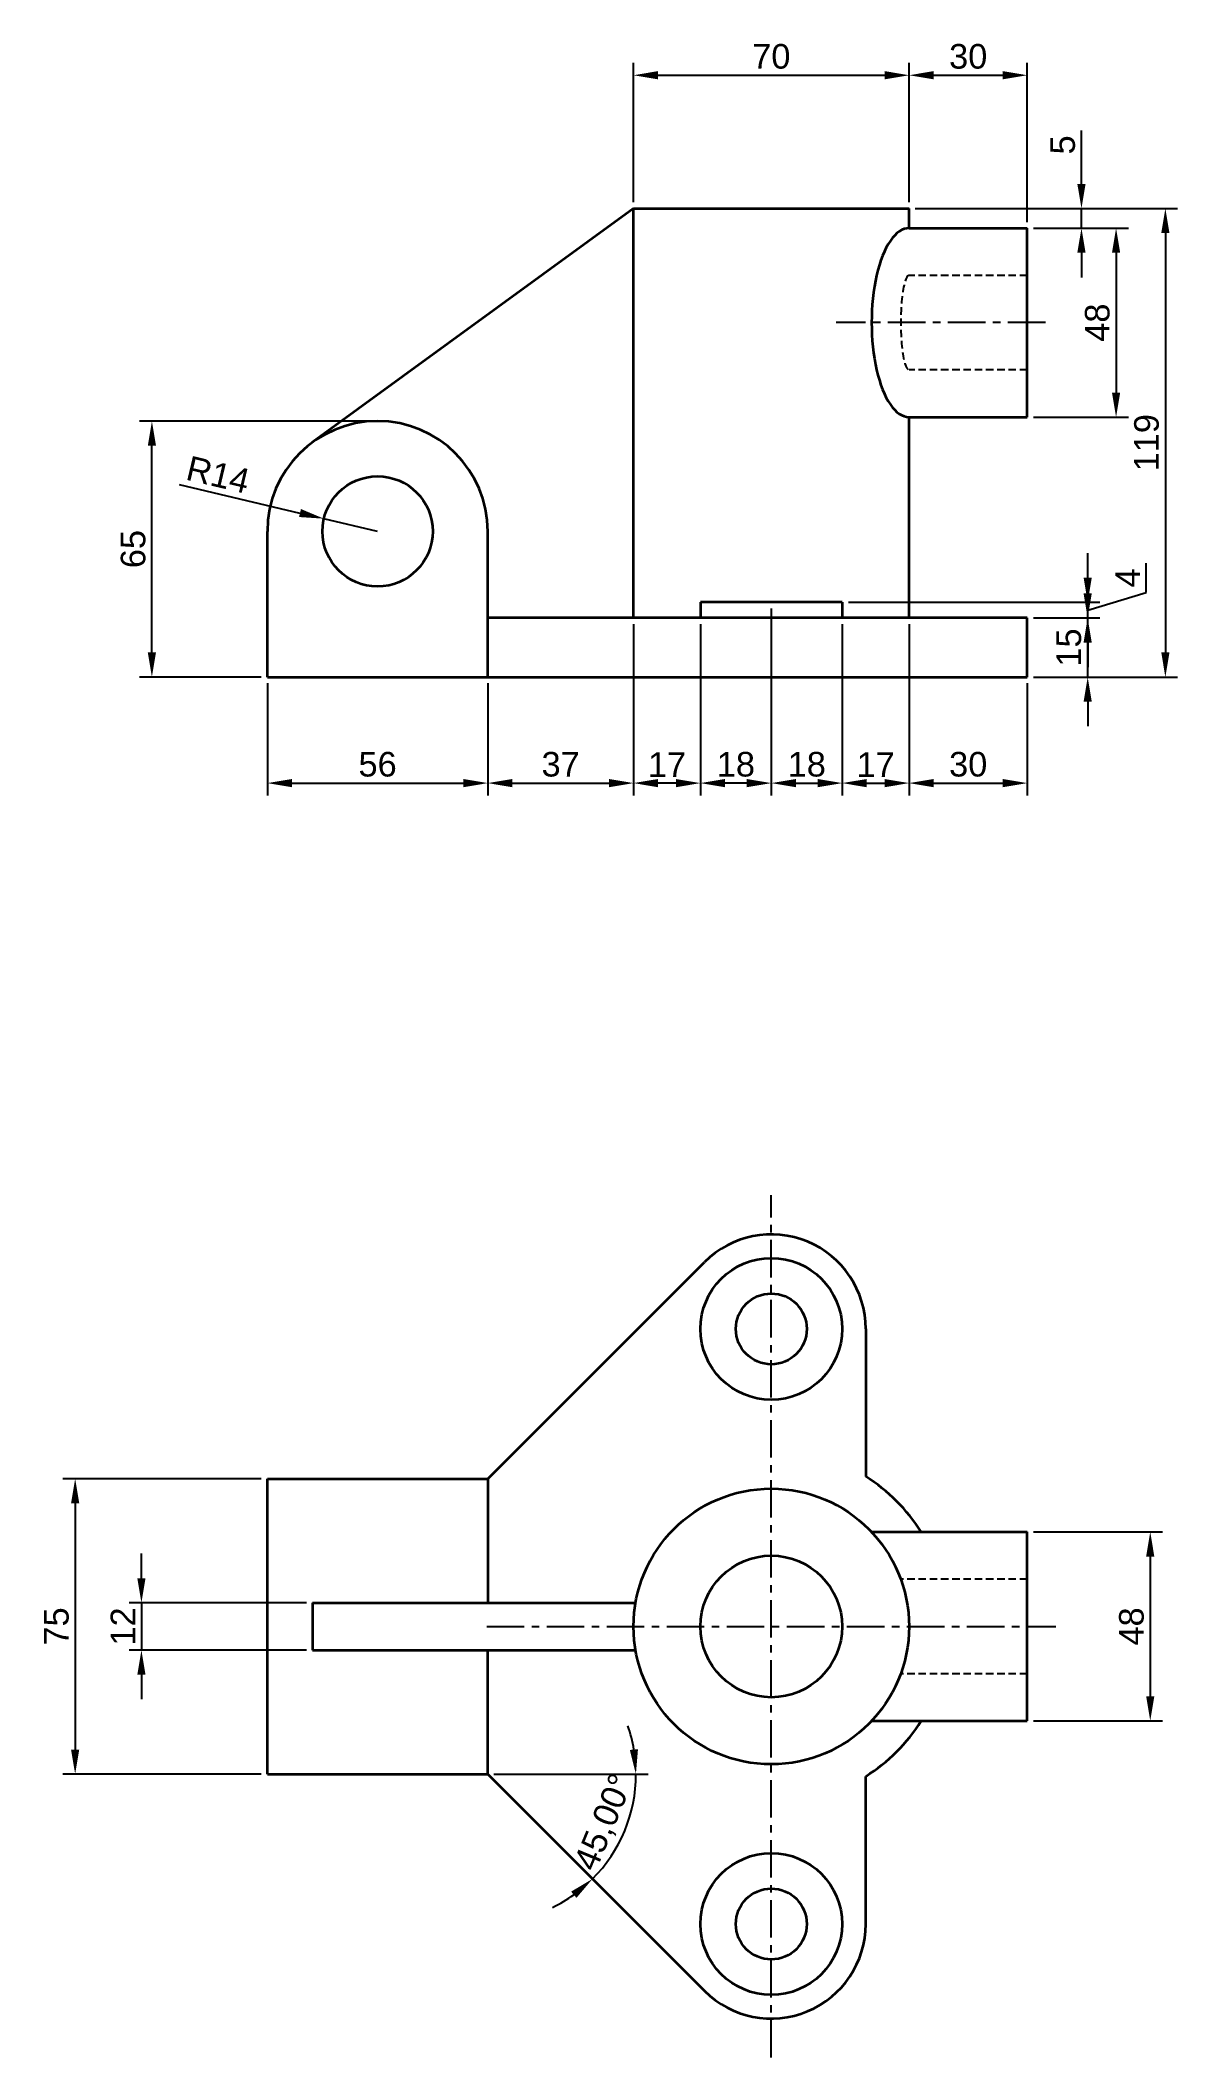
# Model space of a CAD drawing. Header units: millimetres. Extents: x 2884 to 3173, y 973 to 1485.
import ezdxf

# ---------------------------------------------------------------- set-up
doc = ezdxf.new("R2010")
doc.units = ezdxf.units.MM
doc.header["$LTSCALE"] = 0.3
doc.linetypes.add('AXES', pattern=[50.8, 31.75, -6.35, 6.35, -6.35])
doc.linetypes.add('CACHE', pattern=[9.525, 6.35, -3.175])
for name, color, linetype in [('AXES', 3, 'AXES'), ('CACHE', 7, 'CACHE'), ('COTES', 140, 'Continuous')]:
    doc.layers.add(name, color=color, linetype=linetype)
doc.layers.add('FORT', color=1, linetype='Continuous', lineweight=35)
doc.styles.get("Standard").update_dxf_attribs({"font": 'arial.ttf'})
doc.dimstyles.new('SIMPLE', dxfattribs={"dimscale": 2.5, "dimtxt": 2.5, "dimasz": 2.5, "dimexe": 1.25, "dimexo": 0.625, "dimtad": 1, "dimtxsty": 'Standard', "dimcen": 2.5, "dimazin": 0, "dimtfac": 1, "dimtmove": 0, "dimatfit": 3, "dimfxl": 1, "dimarcsym": 0})

# ---------------------------------------------------------------- blocks, each defined once
blk = doc.blocks.new('*D1')
at = {"layer": 'COTES', "color": 0, "lineweight": -2, "transparency": 16777216}
for p, q in [((3106.67, 1442.27), (3173.31, 1442.27)), ((3170.19, 1436.02), (3170.19, 1329.52)), ((3136.67, 1323.27), (3173.31, 1323.27))]:
    blk.add_line(p, q, dxfattribs=at)
at = {"layer": 'COTES', "color": 0, "transparency": 16777216}
for points in [[(3169.15, 1436.02), (3171.23, 1436.02), (3170.19, 1442.27)], [(3169.15, 1329.52), (3171.23, 1329.52), (3170.19, 1323.27)]]:
    blk.add_solid(points, dxfattribs=at)
at = {"layer": 'Defpoints', "color": 0, "transparency": 16777216}
for p in [(3105.11, 1442.27), (3135.11, 1323.27), (3170.19, 1323.27)]:
    blk.add_point(p, dxfattribs=at)
at = {"layer": 'COTES', "color": 0, "transparency": 16777216, "insert": (3165.43, 1382.77), "char_height": 6.25, "attachment_point": 5, "rotation": 90}
blk.add_mtext('119', dxfattribs=at)
blk = doc.blocks.new('*D2')
at = {"layer": 'COTES', "color": 0, "lineweight": -2, "transparency": 16777216}
for p, q in [((2968.54, 1388.27), (2909.67, 1388.27)), ((2912.79, 1329.52), (2912.79, 1382.02)), ((2940.54, 1323.27), (2909.67, 1323.27))]:
    blk.add_line(p, q, dxfattribs=at)
at = {"layer": 'COTES', "color": 0, "transparency": 16777216}
for points in [[(2911.75, 1382.02), (2913.83, 1382.02), (2912.79, 1388.27)], [(2911.75, 1329.52), (2913.83, 1329.52), (2912.79, 1323.27)]]:
    blk.add_solid(points, dxfattribs=at)
at = {"layer": 'Defpoints', "color": 0, "transparency": 16777216}
for p in [(2912.79, 1388.27), (2970.11, 1388.27), (2942.11, 1323.27)]:
    blk.add_point(p, dxfattribs=at)
at = {"layer": 'COTES', "color": 0, "transparency": 16777216, "insert": (2908.04, 1355.77), "char_height": 6.25, "attachment_point": 5, "rotation": 90}
blk.add_mtext('65', dxfattribs=at)
blk = doc.blocks.new('*D3')
at = {"layer": 'COTES', "color": 0, "lineweight": -2, "transparency": 16777216}
for p, q in [((3150.46, 1344.52), (3150.46, 1350.77)), ((3136.67, 1338.27), (3153.58, 1338.27)), ((3150.46, 1323.27), (3150.46, 1338.27)), ((3136.67, 1323.27), (3153.58, 1323.27)), ((3150.46, 1317.02), (3150.46, 1310.77))]:
    blk.add_line(p, q, dxfattribs=at)
at = {"layer": 'COTES', "color": 0, "transparency": 16777216}
for points in [[(3149.42, 1344.52), (3151.5, 1344.52), (3150.46, 1338.27)], [(3149.42, 1317.02), (3151.5, 1317.02), (3150.46, 1323.27)]]:
    blk.add_solid(points, dxfattribs=at)
at = {"layer": 'Defpoints', "color": 0, "transparency": 16777216}
for p in [(3135.11, 1338.27), (3150.46, 1338.27), (3135.11, 1323.27)]:
    blk.add_point(p, dxfattribs=at)
at = {"layer": 'COTES', "color": 0, "transparency": 16777216, "insert": (3145.7, 1330.77), "char_height": 6.25, "attachment_point": 5, "rotation": 90}
blk.add_mtext('15', dxfattribs=at)
blk = doc.blocks.new('*D4')
at = {"layer": 'COTES', "color": 0, "lineweight": -2, "transparency": 16777216}
for p, q in [((3150.46, 1348.52), (3150.46, 1354.77)), ((3165.3, 1344.73), (3165.3, 1352.17)), ((3089.67, 1342.27), (3153.58, 1342.27)), ((3150.46, 1340.27), (3165.3, 1344.73)), ((3150.46, 1338.27), (3150.46, 1342.27)), ((3150.46, 1338.27), (3150.46, 1342.27)), ((3136.67, 1338.27), (3153.58, 1338.27)), ((3150.46, 1332.02), (3150.46, 1325.77))]:
    blk.add_line(p, q, dxfattribs=at)
at = {"layer": 'COTES', "color": 0, "transparency": 16777216}
for points in [[(3149.42, 1348.52), (3151.5, 1348.52), (3150.46, 1342.27)], [(3149.42, 1332.02), (3151.5, 1332.02), (3150.46, 1338.27)]]:
    blk.add_solid(points, dxfattribs=at)
at = {"layer": 'Defpoints', "color": 0, "transparency": 16777216}
for p in [(3088.11, 1342.27), (3150.46, 1342.27), (3135.11, 1338.27)]:
    blk.add_point(p, dxfattribs=at)
at = {"layer": 'COTES', "color": 0, "transparency": 16777216, "insert": (3160.61, 1348.45), "char_height": 6.25, "attachment_point": 5, "rotation": 90}
blk.add_mtext('4', dxfattribs=at)
blk = doc.blocks.new('*D5')
at = {"layer": 'COTES', "color": 0, "lineweight": -2, "transparency": 16777216}
for p, q in [((3035.11, 1443.83), (3035.11, 1479.23)), ((3041.36, 1476.1), (3098.86, 1476.1)), ((3105.11, 1443.83), (3105.11, 1479.23))]:
    blk.add_line(p, q, dxfattribs=at)
at = {"layer": 'COTES', "color": 0, "transparency": 16777216}
for points in [[(3041.36, 1477.15), (3041.36, 1475.06), (3035.11, 1476.1)], [(3098.86, 1477.15), (3098.86, 1475.06), (3105.11, 1476.1)]]:
    blk.add_solid(points, dxfattribs=at)
at = {"layer": 'Defpoints', "color": 0, "transparency": 16777216}
for p in [(3105.11, 1476.1), (3035.11, 1442.27), (3105.11, 1442.27)]:
    blk.add_point(p, dxfattribs=at)
at = {"layer": 'COTES', "color": 0, "transparency": 16777216, "insert": (3070.11, 1480.86), "char_height": 6.25, "attachment_point": 5}
blk.add_mtext('70', dxfattribs=at)
blk = doc.blocks.new('*D6')
at = {"layer": 'COTES', "color": 0, "lineweight": -2, "transparency": 16777216}
for p, q in [((3105.11, 1443.83), (3105.11, 1479.23)), ((3111.36, 1476.1), (3128.86, 1476.1)), ((3135.11, 1438.83), (3135.11, 1479.23))]:
    blk.add_line(p, q, dxfattribs=at)
at = {"layer": 'COTES', "color": 0, "transparency": 16777216}
for points in [[(3111.36, 1477.15), (3111.36, 1475.06), (3105.11, 1476.1)], [(3128.86, 1477.15), (3128.86, 1475.06), (3135.11, 1476.1)]]:
    blk.add_solid(points, dxfattribs=at)
at = {"layer": 'Defpoints', "color": 0, "transparency": 16777216}
for p in [(3135.11, 1476.1), (3105.11, 1442.27), (3135.11, 1437.27)]:
    blk.add_point(p, dxfattribs=at)
at = {"layer": 'COTES', "color": 0, "transparency": 16777216, "insert": (3120.11, 1480.86), "char_height": 6.25, "attachment_point": 5}
blk.add_mtext('30', dxfattribs=at)
blk = doc.blocks.new('*D7')
at = {"layer": 'COTES', "color": 0, "lineweight": -2, "transparency": 16777216}
for p, q in [((2942.11, 1321.71), (2942.11, 1293.21)), ((2998.11, 1321.71), (2998.11, 1293.21)), ((2948.36, 1296.34), (2991.86, 1296.34))]:
    blk.add_line(p, q, dxfattribs=at)
at = {"layer": 'COTES', "color": 0, "transparency": 16777216}
for points in [[(2948.36, 1297.38), (2948.36, 1295.29), (2942.11, 1296.34)], [(2991.86, 1297.38), (2991.86, 1295.29), (2998.11, 1296.34)]]:
    blk.add_solid(points, dxfattribs=at)
at = {"layer": 'Defpoints', "color": 0, "transparency": 16777216}
for p in [(2942.11, 1323.27), (2998.11, 1323.27), (2998.11, 1296.34)]:
    blk.add_point(p, dxfattribs=at)
at = {"layer": 'COTES', "color": 0, "transparency": 16777216, "insert": (2970.11, 1301.09), "char_height": 6.25, "attachment_point": 5}
blk.add_mtext('56', dxfattribs=at)
blk = doc.blocks.new('*D8')
at = {"layer": 'COTES', "color": 0, "lineweight": -2, "transparency": 16777216}
for p, q in [((3035.11, 1336.71), (3035.11, 1293.21)), ((2998.11, 1321.71), (2998.11, 1293.21)), ((3004.36, 1296.34), (3028.86, 1296.34))]:
    blk.add_line(p, q, dxfattribs=at)
at = {"layer": 'COTES', "color": 0, "transparency": 16777216}
for points in [[(3004.36, 1297.38), (3004.36, 1295.29), (2998.11, 1296.34)], [(3028.86, 1297.38), (3028.86, 1295.29), (3035.11, 1296.34)]]:
    blk.add_solid(points, dxfattribs=at)
at = {"layer": 'Defpoints', "color": 0, "transparency": 16777216}
for p in [(3035.11, 1338.27), (2998.11, 1323.27), (3035.11, 1296.34)]:
    blk.add_point(p, dxfattribs=at)
at = {"layer": 'COTES', "color": 0, "transparency": 16777216, "insert": (3016.61, 1301.09), "char_height": 6.25, "attachment_point": 5}
blk.add_mtext('37', dxfattribs=at)
blk = doc.blocks.new('*D9')
at = {"layer": 'COTES', "color": 0, "lineweight": -2, "transparency": 16777216}
for p, q in [((3035.11, 1336.71), (3035.11, 1293.21)), ((3052.11, 1336.71), (3052.11, 1293.21)), ((3045.86, 1296.34), (3041.36, 1296.34))]:
    blk.add_line(p, q, dxfattribs=at)
at = {"layer": 'COTES', "color": 0, "transparency": 16777216}
for points in [[(3041.36, 1297.38), (3041.36, 1295.29), (3035.11, 1296.34)], [(3045.86, 1297.38), (3045.86, 1295.29), (3052.11, 1296.34)]]:
    blk.add_solid(points, dxfattribs=at)
at = {"layer": 'Defpoints', "color": 0, "transparency": 16777216}
for p in [(3035.11, 1338.27), (3052.11, 1338.27), (3035.11, 1296.34)]:
    blk.add_point(p, dxfattribs=at)
at = {"layer": 'COTES', "color": 0, "transparency": 16777216, "insert": (3043.61, 1301.04), "char_height": 6.25, "attachment_point": 5}
blk.add_mtext('17', dxfattribs=at)
blk = doc.blocks.new('*D10')
at = {"layer": 'COTES', "color": 0, "lineweight": -2, "transparency": 16777216}
for p, q in [((3070.11, 1340.71), (3070.11, 1293.21)), ((3052.11, 1336.71), (3052.11, 1293.21)), ((3063.86, 1296.34), (3058.36, 1296.34))]:
    blk.add_line(p, q, dxfattribs=at)
at = {"layer": 'COTES', "color": 0, "transparency": 16777216}
for points in [[(3058.36, 1297.38), (3058.36, 1295.29), (3052.11, 1296.34)], [(3063.86, 1297.38), (3063.86, 1295.29), (3070.11, 1296.34)]]:
    blk.add_solid(points, dxfattribs=at)
at = {"layer": 'Defpoints', "color": 0, "transparency": 16777216}
for p in [(3070.11, 1342.27), (3052.11, 1338.27), (3052.11, 1296.34)]:
    blk.add_point(p, dxfattribs=at)
at = {"layer": 'COTES', "color": 0, "transparency": 16777216, "insert": (3061.11, 1301.09), "char_height": 6.25, "attachment_point": 5}
blk.add_mtext('18', dxfattribs=at)
blk = doc.blocks.new('*D11')
at = {"layer": 'COTES', "color": 0, "lineweight": -2, "transparency": 16777216}
for p, q in [((3070.11, 1340.71), (3070.11, 1293.21)), ((3088.11, 1336.71), (3088.11, 1293.21)), ((3076.36, 1296.34), (3081.86, 1296.34))]:
    blk.add_line(p, q, dxfattribs=at)
at = {"layer": 'COTES', "color": 0, "transparency": 16777216}
for points in [[(3076.36, 1297.38), (3076.36, 1295.29), (3070.11, 1296.34)], [(3081.86, 1297.38), (3081.86, 1295.29), (3088.11, 1296.34)]]:
    blk.add_solid(points, dxfattribs=at)
at = {"layer": 'Defpoints', "color": 0, "transparency": 16777216}
for p in [(3070.11, 1342.27), (3088.11, 1338.27), (3088.11, 1296.34)]:
    blk.add_point(p, dxfattribs=at)
at = {"layer": 'COTES', "color": 0, "transparency": 16777216, "insert": (3079.11, 1301.09), "char_height": 6.25, "attachment_point": 5}
blk.add_mtext('18', dxfattribs=at)
blk = doc.blocks.new('*D12')
at = {"layer": 'COTES', "color": 0, "lineweight": -2, "transparency": 16777216}
for p, q in [((3088.11, 1336.71), (3088.11, 1293.21)), ((3105.11, 1336.71), (3105.11, 1293.21)), ((3094.36, 1296.34), (3098.86, 1296.34))]:
    blk.add_line(p, q, dxfattribs=at)
at = {"layer": 'COTES', "color": 0, "transparency": 16777216}
for points in [[(3094.36, 1297.38), (3094.36, 1295.29), (3088.11, 1296.34)], [(3098.86, 1297.38), (3098.86, 1295.29), (3105.11, 1296.34)]]:
    blk.add_solid(points, dxfattribs=at)
at = {"layer": 'Defpoints', "color": 0, "transparency": 16777216}
for p in [(3088.11, 1338.27), (3105.11, 1338.27), (3105.11, 1296.34)]:
    blk.add_point(p, dxfattribs=at)
at = {"layer": 'COTES', "color": 0, "transparency": 16777216, "insert": (3096.61, 1301.04), "char_height": 6.25, "attachment_point": 5}
blk.add_mtext('17', dxfattribs=at)
blk = doc.blocks.new('*D13')
at = {"layer": 'COTES', "color": 0, "lineweight": -2, "transparency": 16777216}
for p, q in [((3105.11, 1336.71), (3105.11, 1293.21)), ((3135.11, 1321.71), (3135.11, 1293.21)), ((3111.36, 1296.34), (3128.86, 1296.34))]:
    blk.add_line(p, q, dxfattribs=at)
at = {"layer": 'COTES', "color": 0, "transparency": 16777216}
for points in [[(3111.36, 1297.38), (3111.36, 1295.29), (3105.11, 1296.34)], [(3128.86, 1297.38), (3128.86, 1295.29), (3135.11, 1296.34)]]:
    blk.add_solid(points, dxfattribs=at)
at = {"layer": 'Defpoints', "color": 0, "transparency": 16777216}
for p in [(3105.11, 1338.27), (3135.11, 1323.27), (3135.11, 1296.34)]:
    blk.add_point(p, dxfattribs=at)
at = {"layer": 'COTES', "color": 0, "transparency": 16777216, "insert": (3120.11, 1301.09), "char_height": 6.25, "attachment_point": 5}
blk.add_mtext('30', dxfattribs=at)
blk = doc.blocks.new('*D14')
at = {"layer": 'COTES', "color": 0, "lineweight": -2, "transparency": 16777216}
for p, q in [((3148.88, 1448.52), (3148.88, 1462.04)), ((3106.67, 1442.27), (3152, 1442.27)), ((3148.88, 1437.27), (3148.88, 1442.27)), ((3136.67, 1437.27), (3152, 1437.27)), ((3148.88, 1431.02), (3148.88, 1424.77))]:
    blk.add_line(p, q, dxfattribs=at)
at = {"layer": 'COTES', "color": 0, "transparency": 16777216}
for points in [[(3147.83, 1448.52), (3149.92, 1448.52), (3148.88, 1442.27)], [(3147.83, 1431.02), (3149.92, 1431.02), (3148.88, 1437.27)]]:
    blk.add_solid(points, dxfattribs=at)
at = {"layer": 'Defpoints', "color": 0, "transparency": 16777216}
for p in [(3105.11, 1442.27), (3135.11, 1437.27), (3148.88, 1437.27)]:
    blk.add_point(p, dxfattribs=at)
at = {"layer": 'COTES', "color": 0, "transparency": 16777216, "insert": (3144.14, 1458.41), "char_height": 6.25, "attachment_point": 5, "rotation": 90}
blk.add_mtext('5', dxfattribs=at)
blk = doc.blocks.new('*D15')
at = {"layer": 'COTES', "color": 0, "lineweight": -2, "transparency": 16777216}
for p, q in [((3136.67, 1437.27), (3160.8, 1437.27)), ((3157.67, 1431.02), (3157.67, 1395.52)), ((3136.67, 1389.27), (3160.8, 1389.27))]:
    blk.add_line(p, q, dxfattribs=at)
at = {"layer": 'COTES', "color": 0, "transparency": 16777216}
for points in [[(3156.63, 1431.02), (3158.71, 1431.02), (3157.67, 1437.27)], [(3156.63, 1395.52), (3158.71, 1395.52), (3157.67, 1389.27)]]:
    blk.add_solid(points, dxfattribs=at)
at = {"layer": 'Defpoints', "color": 0, "transparency": 16777216}
for p in [(3135.11, 1437.27), (3135.11, 1389.27), (3157.67, 1389.27)]:
    blk.add_point(p, dxfattribs=at)
at = {"layer": 'COTES', "color": 0, "transparency": 16777216, "insert": (3152.92, 1413.27), "char_height": 6.25, "attachment_point": 5, "rotation": 90}
blk.add_mtext('48', dxfattribs=at)
blk = doc.blocks.new('*D16')
at = {"layer": 'COTES', "color": 0, "lineweight": -2, "transparency": 16777216}
for p, q in [((2919.74, 1372.17), (2950.4, 1364.93)), ((2970.11, 1360.27), (2956.48, 1363.49))]:
    blk.add_line(p, q, dxfattribs=at)
at = {"layer": 'COTES', "color": 0, "transparency": 16777216}
blk.add_solid([(2950.64, 1365.94), (2950.16, 1363.91), (2956.48, 1363.49)], dxfattribs=at)
at = {"layer": 'Defpoints', "color": 0, "transparency": 16777216}
for p in [(2956.48, 1363.49), (2970.11, 1360.27)]:
    blk.add_point(p, dxfattribs=at)
at = {"layer": 'COTES', "color": 0, "transparency": 16777216, "insert": (2929.6, 1374.67), "char_height": 6.25, "attachment_point": 5, "rotation": 346.7067}
blk.add_mtext('R14', dxfattribs=at)
blk = doc.blocks.new('*D17')
at = {"layer": 'COTES', "color": 0, "lineweight": -2, "transparency": 16777216}
blk.add_line((2999.67, 1044.67), (3038.85, 1044.67), dxfattribs=at)
for start, end in [(9.5306, 19.0612), (315, 0), (295.9388, 305.4694)]:
    blk.add_arc((2998.11, 1044.67), 37.62, start, end, dxfattribs=at)
at = {"layer": 'COTES', "color": 0, "transparency": 16777216}
for points in [[(3036.24, 1050.99), (3034.17, 1050.81), (3035.72, 1044.67)], [(3019.26, 1014.83), (3020.61, 1013.24), (3024.71, 1018.07)]]:
    blk.add_solid(points, dxfattribs=at)
at = {"layer": 'Defpoints', "color": 0, "transparency": 16777216}
for p in [(2942.11, 1044.67), (2998.11, 1044.67), (2998.11, 1044.67), (3030.68, 1025.86), (3053.14, 989.64)]:
    blk.add_point(p, dxfattribs=at)
at = {"layer": 'COTES', "color": 0, "transparency": 16777216, "insert": (3027.95, 1032.31), "char_height": 6.25, "attachment_point": 5, "rotation": 67.5}
blk.add_mtext('45,00°', dxfattribs=at)
blk = doc.blocks.new('*D18')
at = {"layer": 'COTES', "color": 0, "lineweight": -2, "transparency": 16777216}
for p, q in [((2910.13, 1094.42), (2910.13, 1100.67)), ((2952.06, 1088.17), (2907, 1088.17)), ((2910.13, 1088.17), (2910.13, 1076.17)), ((2952.06, 1076.17), (2907, 1076.17)), ((2910.13, 1069.92), (2910.13, 1063.67))]:
    blk.add_line(p, q, dxfattribs=at)
at = {"layer": 'COTES', "color": 0, "transparency": 16777216}
for points in [[(2909.09, 1094.42), (2911.17, 1094.42), (2910.13, 1088.17)], [(2909.09, 1069.92), (2911.17, 1069.92), (2910.13, 1076.17)]]:
    blk.add_solid(points, dxfattribs=at)
at = {"layer": 'Defpoints', "color": 0, "transparency": 16777216}
for p in [(2953.62, 1088.17), (2910.13, 1076.17), (2953.62, 1076.17)]:
    blk.add_point(p, dxfattribs=at)
at = {"layer": 'COTES', "color": 0, "transparency": 16777216, "insert": (2905.43, 1082.17), "char_height": 6.25, "attachment_point": 5, "rotation": 90}
blk.add_mtext('12', dxfattribs=at)
blk = doc.blocks.new('*D19')
at = {"layer": 'COTES', "color": 0, "lineweight": -2, "transparency": 16777216}
for p, q in [((3136.67, 1106.17), (3169.47, 1106.17)), ((3166.35, 1099.92), (3166.35, 1064.42)), ((3136.67, 1058.17), (3169.47, 1058.17))]:
    blk.add_line(p, q, dxfattribs=at)
at = {"layer": 'COTES', "color": 0, "transparency": 16777216}
for points in [[(3165.31, 1099.92), (3167.39, 1099.92), (3166.35, 1106.17)], [(3165.31, 1064.42), (3167.39, 1064.42), (3166.35, 1058.17)]]:
    blk.add_solid(points, dxfattribs=at)
at = {"layer": 'Defpoints', "color": 0, "transparency": 16777216}
for p in [(3135.11, 1106.17), (3135.11, 1058.17), (3166.35, 1058.17)]:
    blk.add_point(p, dxfattribs=at)
at = {"layer": 'COTES', "color": 0, "transparency": 16777216, "insert": (3161.6, 1082.17), "char_height": 6.25, "attachment_point": 5, "rotation": 90}
blk.add_mtext('48', dxfattribs=at)
blk = doc.blocks.new('*D20')
at = {"layer": 'COTES', "color": 0, "lineweight": -2, "transparency": 16777216}
for p, q in [((2940.54, 1119.67), (2890.17, 1119.67)), ((2893.3, 1113.42), (2893.3, 1050.92)), ((2940.54, 1044.67), (2890.17, 1044.67))]:
    blk.add_line(p, q, dxfattribs=at)
at = {"layer": 'COTES', "color": 0, "transparency": 16777216}
for points in [[(2892.25, 1113.42), (2894.34, 1113.42), (2893.3, 1119.67)], [(2892.25, 1050.92), (2894.34, 1050.92), (2893.3, 1044.67)]]:
    blk.add_solid(points, dxfattribs=at)
at = {"layer": 'Defpoints', "color": 0, "transparency": 16777216}
for p in [(2942.11, 1119.67), (2893.3, 1044.67), (2942.11, 1044.67)]:
    blk.add_point(p, dxfattribs=at)
at = {"layer": 'COTES', "color": 0, "transparency": 16777216, "insert": (2888.56, 1082.17), "char_height": 6.25, "attachment_point": 5, "rotation": 90}
blk.add_mtext('75', dxfattribs=at)

msp = doc.modelspace()

# ---------------------------------------------------------------- linework, layer by layer
at = {"layer": 'AXES'}
for p, q in [((3139.742, 1413.272), (3086.602, 1413.272)), ((3070.107, 972.671), (3070.107, 1191.671)), ((2997.849, 1082.171), (3142.366, 1082.171))]:
    msp.add_line(p, q, dxfattribs=at)
at = {"layer": 'CACHE'}
for p, q in [((3135.107, 1425.272), (3105.107, 1425.272)), ((3135.107, 1401.272), (3105.107, 1401.272)), ((3135.107, 1094.171), (3102.986, 1094.171)), ((3135.107, 1070.171), (3102.986, 1070.171))]:
    msp.add_line(p, q, dxfattribs=at)
msp.add_ellipse((3105.107, 1413.272), major_axis=(0, 12), ratio=0.1767863, start_param=0, end_param=3.1415927, dxfattribs=at)
at = {"layer": 'FORT'}
for p, q in [((3035.107, 1442.272), (2953.62, 1382.903)), ((3035.107, 1442.272), (3105.107, 1442.272)), ((3035.107, 1338.272), (3035.107, 1442.272)), ((3105.107, 1437.272), (3105.107, 1442.272)), ((3105.107, 1437.272), (3135.107, 1437.272)), ((3135.107, 1389.272), (3135.107, 1437.272)), ((3105.107, 1338.272), (3105.107, 1389.272)), ((3105.107, 1389.272), (3135.107, 1389.272)), ((2942.107, 1323.272), (2942.107, 1360.272)), ((2998.107, 1323.272), (2998.107, 1360.272)), ((3088.107, 1342.272), (3052.107, 1342.272)), ((3052.107, 1342.272), (3052.107, 1338.272)), ((3088.107, 1342.272), (3088.107, 1338.272)), ((3135.107, 1338.272), (2998.107, 1338.272)), ((3135.107, 1323.272), (3135.107, 1338.272)), ((2942.107, 1323.272), (2998.107, 1323.272)), ((2998.107, 1323.272), (3135.107, 1323.272)), ((2998.107, 1119.671), (3053.137, 1174.701)), ((3094.107, 1157.73), (3094.107, 1120.237)), ((2942.107, 1044.671), (2942.107, 1119.671)), ((2942.107, 1119.671), (2998.107, 1119.671)), ((2998.107, 1119.671), (2998.107, 1088.171)), ((3095.583, 1106.171), (3135.107, 1106.171)), ((3135.107, 1058.171), (3135.107, 1106.171)), ((2953.62, 1088.171), (3035.626, 1088.171)), ((2953.62, 1088.171), (2953.62, 1076.171)), ((2953.62, 1076.171), (3035.626, 1076.171)), ((2998.107, 1044.671), (2998.107, 1076.171)), ((3095.583, 1058.171), (3135.107, 1058.171)), ((2942.107, 1044.671), (2998.107, 1044.671)), ((2998.107, 1044.671), (3053.137, 989.642)), ((3094.107, 1006.612), (3094.107, 1044.105))]:
    msp.add_line(p, q, dxfattribs=at)
for centre, radius in [((2970.107, 1360.272), 14), ((3070.107, 1157.73), 18), ((3070.107, 1157.73), 9), ((3070.107, 1082.171), 35), ((3070.107, 1082.171), 18), ((3070.107, 1006.612), 18), ((3070.107, 1006.612), 9)]:
    msp.add_circle(centre, radius, dxfattribs=at)
for centre, radius, start, end in [((2970.107, 1360.272), 28, 0, 180), ((3070.107, 1157.73), 24, 0, 135), ((3070.107, 1082.171), 45, 32.23095, 57.76905), ((3070.107, 1082.171), 45, 302.23095, 327.76905), ((3070.107, 1006.612), 24, 225, 0)]:
    msp.add_arc(centre, radius, start, end, dxfattribs=at)
msp.add_ellipse((3105.107, 1413.272), major_axis=(0, 24), ratio=0.3968551, start_param=0, end_param=3.1415927, dxfattribs=at)

# ---------------------------------------------------------------- dimensions: what is measured, and where the dimension line sits
at = {"layer": 'COTES'}
for base, p1, p2, picture, middle in [((3105.107, 1476.104), (3035.107, 1442.272), (3105.107, 1442.272), '*D5', (3070.107, 1480.858)), ((2998.107, 1296.336), (2942.107, 1323.272), (2998.107, 1323.272), '*D7', (2970.107, 1301.089))]:
    dim = msp.add_linear_dim(base=base, p1=p1, p2=p2, dimstyle='SIMPLE', dxfattribs=at)
    dim.commit()
    dim.dimension.update_dxf_attribs({"geometry": picture, "text_midpoint": middle})
for base, p1, p2, picture, middle in [((3135.107, 1476.104), (3105.107, 1442.272), (3135.107, 1437.272), '*D6', (3120.107, 1480.86)), ((3052.107, 1296.336), (3070.107, 1342.272), (3052.107, 1338.272), '*D10', (3061.107, 1301.089)), ((3088.107, 1296.336), (3070.107, 1342.272), (3088.107, 1338.272), '*D11', (3079.107, 1301.089)), ((3035.107, 1296.336), (2998.107, 1323.272), (3035.107, 1338.272), '*D8', (3016.607, 1301.091)), ((3035.107, 1296.336), (3052.107, 1338.272), (3035.107, 1338.272), '*D9', (3043.607, 1301.036)), ((3105.107, 1296.336), (3088.107, 1338.272), (3105.107, 1338.272), '*D12', (3096.607, 1301.036)), ((3135.107, 1296.336), (3105.107, 1338.272), (3135.107, 1323.272), '*D13', (3120.107, 1301.091))]:
    dim = msp.add_linear_dim(base=base, p1=p1, p2=p2, dimstyle='SIMPLE', override={"dimtmove": 1}, dxfattribs=at)
    dim.commit()
    dim.dimension.update_dxf_attribs({"geometry": picture, "text_midpoint": middle})
dim = msp.add_linear_dim(base=(3148.876, 1437.272), p1=(3105.107, 1442.272), p2=(3135.107, 1437.272), angle=90, dimstyle='SIMPLE', dxfattribs=at)
dim.commit()
dim.dimension.update_dxf_attribs({"geometry": '*D14', "text_midpoint": (3148.876, 1458.406), "dimtype": 160})
for base, p1, p2, picture, middle in [((3170.187, 1323.272), (3105.107, 1442.272), (3135.107, 1323.272), '*D1', (3165.433, 1382.772)), ((2912.793, 1388.272), (2942.107, 1323.272), (2970.107, 1388.272), '*D2', (2908.039, 1355.772)), ((3150.457, 1338.272), (3135.107, 1323.272), (3135.107, 1338.272), '*D3', (3145.703, 1330.772)), ((2893.297, 1044.671), (2942.107, 1119.671), (2942.107, 1044.671), '*D20', (2888.556, 1082.171)), ((3166.349, 1058.171), (3135.107, 1106.171), (3135.107, 1058.171), '*D19', (3161.595, 1082.171)), ((2910.127, 1076.171), (2953.62, 1088.171), (2953.62, 1076.171), '*D18', (2905.427, 1082.171))]:
    dim = msp.add_linear_dim(base=base, p1=p1, p2=p2, angle=90, dimstyle='SIMPLE', dxfattribs=at)
    dim.commit()
    dim.dimension.update_dxf_attribs({"geometry": picture, "text_midpoint": middle})
dim = msp.add_aligned_dim(p1=(3135.107, 1437.272), p2=(3135.107, 1389.272), distance=22.564, dimstyle='SIMPLE', dxfattribs=at)
dim.commit()
dim.dimension.update_dxf_attribs({"geometry": '*D15', "text_midpoint": (3152.918, 1413.272)})
dim = msp.add_radius_dim(center=(2970.107, 1360.272), mpoint=(2956.483, 1363.491), dimstyle='SIMPLE', dxfattribs=at)
dim.commit()
dim.dimension.update_dxf_attribs({"geometry": '*D16', "text_midpoint": (2928.518, 1370.098), "dimtype": 164})
dim = msp.add_linear_dim(base=(3150.457, 1342.272), p1=(3135.107, 1338.272), p2=(3088.107, 1342.272), angle=90, dimstyle='SIMPLE', override={"dimtmove": 1}, dxfattribs=at)
dim.commit()
dim.dimension.update_dxf_attribs({"geometry": '*D4', "text_midpoint": (3160.613, 1346.288)})
dim = msp.add_angular_dim_2l(base=(3030.685, 1025.863), line1=((2998.107, 1044.671), (3053.137, 989.642)), line2=((2942.107, 1044.671), (2998.107, 1044.671)), dimstyle='SIMPLE', dxfattribs=at)
dim.commit()
dim.dimension.update_dxf_attribs({"geometry": '*D17', "text_midpoint": (3027.947, 1032.311)})

doc.saveas('drawing.dxf')
